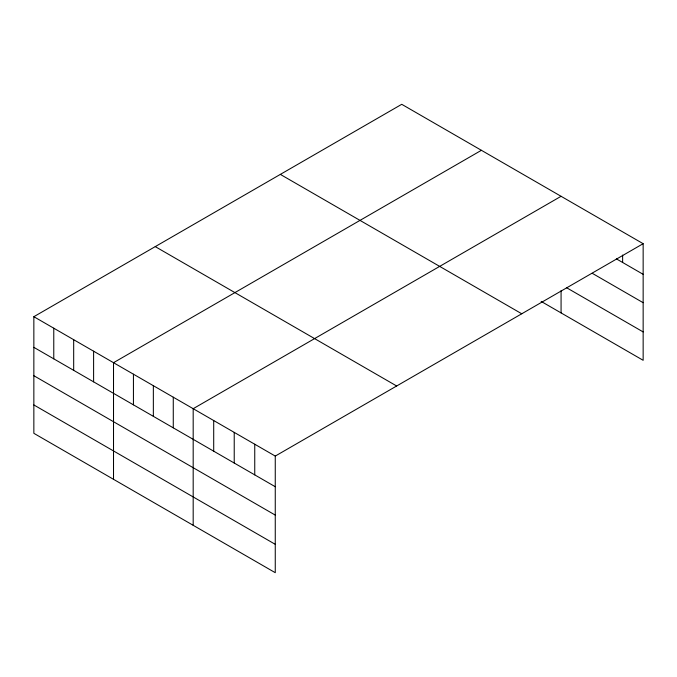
<?xml version="1.0" encoding="UTF-8"?>
<svg xmlns="http://www.w3.org/2000/svg" width="677" height="677" viewBox="0 0 677 677"><rect width="100%" height="100%" fill="white"/><g stroke="black" fill="none" stroke-linecap="round" stroke-linejoin="round"><path stroke-width="1.02" d="M33.85 316.701L275.26 456.078L275.26 572.691L33.85 433.314L33.85 316.701L401.74 104.309L643.15 243.686L643.15 360.299L541.151 301.409M481.406 150.302L113.516 362.694L113.516 479.308M561.072 196.296L193.182 408.696L193.182 525.31M275.26 456.078L643.15 243.686M616.383 258.868L643.15 274.32M592.299 273.33L643.15 302.695M566.421 287.623L643.15 331.925M280.337 174.395L521.747 313.773M155.253 246.614L396.663 385.992M33.85 347.343L275.26 486.721M33.85 375.71L275.26 515.095M33.85 404.948L275.26 544.325M622.628 255.077L622.628 262.473M561.072 290.619L561.072 312.909M254.747 444.23L254.747 474.873M234.225 432.383L234.225 463.026M213.704 420.544L213.704 451.178M173.27 397.196L173.27 427.83M153.349 385.695L153.349 416.33M133.437 374.195L133.437 404.838M93.604 351.202L93.604 381.836M73.683 339.702L73.683 370.336M53.771 328.201L53.771 358.844"/></g></svg>
